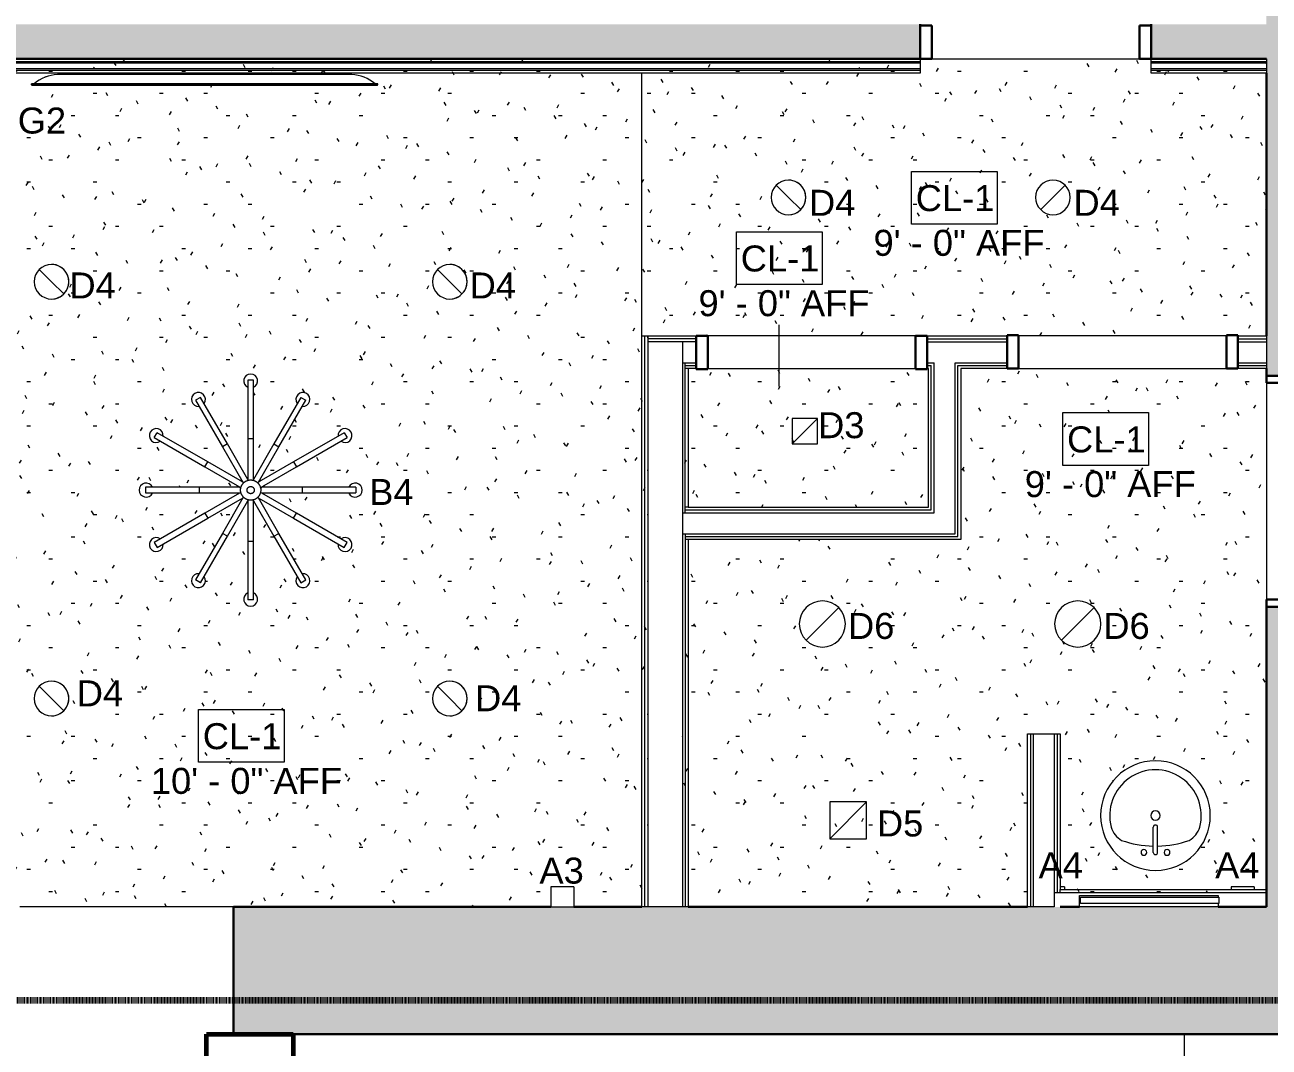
# Model space of a CAD drawing. Header units: inches. Extents: x -1176 to 1507, y -2527 to 978.
# Drawn here: x -987.2 to -771.6, y -1286.5 to -1109.4 of the extents above; entities that cross this region are included whole.
import ezdxf

# ---------------------------------------------------------------- set-up
doc = ezdxf.new("R2010")
doc.units = ezdxf.units.IN
doc.header["$MEASUREMENT"] = 0
doc.linetypes.add('Dash', pattern=[0.25, 0.125, -0.125])
for name, color, linetype, lineweight in [('A-ANNO-MATC', 214, 'Dash', 140), ('A-CLNG', 13, 'Continuous', 18), ('A-CLNG-IDEN', 151, 'Continuous', 9), ('A-CLNG-PATT', 13, 'Continuous', 18), ('A-DOOR', 31, 'Continuous', 18), ('A-DOOR-FRAM', 31, 'Continuous', 30), ('A-GLAZ', 151, 'Continuous', 18), ('A-ROOF', 132, 'Continuous', 18), ('A-WALL', 113, 'Continuous', 18), ('A-WALL-PATT', 111, 'Continuous', 18), ('E-LITE-EQPM', 33, 'Continuous', 9), ('E-LITE-EQPM-IDEN', 33, 'Continuous', 9), ('I-WALL', 2, 'Continuous', 18), ('P-SANR-FIXT', 6, 'Continuous', 9), ('Q-SPCQ', 91, 'Continuous', 9)]:
    doc.layers.add(name, color=color, linetype=linetype, lineweight=lineweight)
doc.styles.add('Arial', font='arial.ttf', dxfattribs={"height": 4.5})
doc.styles.add('Swis721 Lt BT', font='swissl.ttf', dxfattribs={"height": 4.5})
pattern_1 = [(0, (0, 0), (15.36, 3.84), [0.634, -10.886, 0.634, -10.886, -61.44]), (0, (0, 0), (15.36, 3.84), [-23.04, 0.634, -22.406, 0.634, -10.886, -26.88]), (0, (0, 0), (15.36, 3.84), [-57.6, 0.634, -7.046, 0.634, -18.566]), (120, (5.76, 1.92), (-11.005538, 11.38215), [0.634, -10.886, 0.634, -10.886, -61.44]), (120, (5.76, 1.92), (-11.005538, 11.38215), [-23.04, 0.634, -22.406, 0.634, -10.886, -26.88]), (120, (5.76, 1.92), (-11.005538, 11.38215), [-57.6, 0.634, -7.046, 0.634, -18.566]), (240, (7.68, 9.6), (-4.354462, -15.22215), [0.634, -10.886, 0.634, -10.886, -61.44]), (240, (7.68, 9.6), (-4.354462, -15.22215), [-23.04, 0.634, -22.406, 0.634, -10.886, -26.88]), (240, (7.68, 9.6), (-4.354462, -15.22215), [-57.6, 0.634, -7.046, 0.634, -18.566])]

# ---------------------------------------------------------------- blocks, each defined once
blk = doc.blocks.new('Double Hung - balcony windows 3_ 4_-6827316-2nd Floor RCP')
at = {"layer": 'A-GLAZ', "color": 8, "lineweight": 30}
for p, q in [((-20, 9), (-19.25, 9)), ((-19.25, 4.75), (-19.25, 9)), ((19.25, 4.75), (19.25, 9)), ((20, 9), (19.25, 9)), ((-19.25, 6.5), (-19.25, 4.75)), ((-19.25, 6.5), (-17.5, 6.5)), ((-17.5, 6.5), (-17.5, 4.75)), ((17.5, 6.5), (17.5, 4.75)), ((19.25, 6.5), (17.5, 6.5)), ((19.25, 6.5), (19.25, 4.75)), ((-19.25, 4.75), (-17.5, 4.75)), ((-19.25, 4.75), (-18.75, 4.75)), ((-18.75, -9), (-18.75, 4.75)), ((-17.5, 5.625), (17.5, 5.625)), ((19.25, 4.75), (17.5, 4.75)), ((18.75, 4.75), (19.25, 4.75)), ((18.75, 4.75), (18.75, -9)), ((-18.75, -9), (-20, -9)), ((18.75, -9), (20, -9))]:
    blk.add_line(p, q, dxfattribs=at)
blk = doc.blocks.new('Single Flush - D2 3_ X 8_-8252885-2nd Floor RCP')
at = {"layer": 'A-DOOR-FRAM'}
for p, q in [((-20, 2.9375), (-20, -2.8125)), ((-20, 2.9375), (-18, 2.9375)), ((-18, 2.9375), (-18, -2.8125)), ((18.000004, 2.9375), (18.000004, -2.8125)), ((18.000004, 2.9375), (20.000004, 2.9375)), ((20.000004, 2.9375), (20.000004, -2.8125)), ((-20, -2.8125), (-18, -2.8125)), ((18.000004, -2.8125), (20.000004, -2.8125))]:
    blk.add_line(p, q, dxfattribs=at)
blk = doc.blocks.new('Sink Vanity-Round - 19_ x 19_-6996918-2nd Floor RCP')
at = {"layer": 'P-SANR-FIXT'}
for p, q in [((3.43, -9.73), (3.43, -5.36)), ((4.18, -9.73), (4.18, -5.36))]:
    blk.add_line(p, q, dxfattribs=at)
for centre, radius, start, end in [((3.81, -3.35), 9.5, 90, 270), ((3.81, -3.35), 7.93, 345.3071, 194.6929), ((3.81, -3.35), 9.5, 270, 90), ((3.81, -3.35), 0.812, 0, 180), ((3.81, -3.35), 0.812, 180, 0), ((0.05, -4.11), 4.12, 197.8096, 239.2073), ((3.81, -5.36), 0.375, 0, 180), ((7.56, -4.11), 4.12, 300.7927, 342.1904), ((3.81, 9.17), 17.81, 250.7914, 268.7933), ((3.81, 9.17), 17.81, 271.2067, 289.2086), ((1.81, -9.73), 0.5, 0, 180), ((1.81, -9.73), 0.5, 180, 0), ((3.81, -9.73), 0.375, 180, 0), ((5.81, -9.73), 0.5, 0, 180), ((5.81, -9.73), 0.5, 180, 0)]:
    blk.add_arc(centre, radius, start, end, dxfattribs=at)
blk = doc.blocks.new('Single Flush - D2 3_ X 8_-8249763-2nd Floor RCP')
at = {"layer": 'A-DOOR-FRAM'}
for p, q in [((-20, 2.75), (-20, -3)), ((-20, 2.75), (-18, 2.75)), ((-18, 2.75), (-18, -3)), ((18.000004, 2.75), (18.000004, -3)), ((18.000004, 2.75), (20.000004, 2.75)), ((20.000004, 2.75), (20.000004, -3)), ((-20, -3), (-18, -3)), ((18.000004, -3), (20.000004, -3))]:
    blk.add_line(p, q, dxfattribs=at)
blk = doc.blocks.new('A-Flat_Screen_TV - OLED 65B6P 65_-7076475-2nd Floor RCP')
at = {"layer": 'Q-SPCQ'}
for p, q in [((29.94, 0.06), (-29.94, 0.06)), ((-29.94, 0.06), (-29.94, 0)), ((29.94, 0.06), (29.94, 0)), ((30, 0), (-30, 0)), ((-30, 0), (-30, -0.19)), ((-30, -0.19), (-29.94, -0.19)), ((-29.94, -0.19), (-29.56, -0.19)), ((-29.56, -0.19), (29.56, -0.19)), ((-25.5, -1.81), (25.5, -1.81)), ((29.56, -0.19), (29.94, -0.19)), ((29.94, -0.19), (30, -0.19)), ((30, 0), (30, -0.19))]:
    blk.add_line(p, q, dxfattribs=at)
for centre, start, end in [((-24.9, 5.58), 231.0344, 265.3628), ((24.9, 5.58), 274.6372, 308.9656)]:
    blk.add_arc(centre, 7.41, start, end, dxfattribs=at)
blk = doc.blocks.new('Iron_Chandelier_2145 - Iron_Chandelier_2145-6205901-2nd Floor RCP')
at = {"layer": 'E-LITE-EQPM'}
for p, q in [((-0.5, 19.02), (-0.5, 8.88)), ((0.5, 19.02), (-0.5, 19.02)), ((0.5, 8.88), (0.5, 19.02)), ((-8.69, 16.05), (-9.56, 15.55)), ((-9.56, 15.55), (-4.9, 7.49)), ((-4.04, 7.99), (-8.69, 16.05)), ((8.69, 16.05), (4.04, 7.99)), ((4.9, 7.49), (9.56, 15.55)), ((8.69, 16.05), (9.56, 15.55)), ((-16.72, 9.08), (-16.22, 9.94)), ((-16.72, 9.08), (-7.94, 4)), ((-7.44, 4.87), (-16.22, 9.94)), ((-0.5, 8.88), (-0.5, 2.41)), ((0.5, 8.88), (-0.5, 8.88)), ((0.5, 2.41), (0.5, 8.88)), ((16.22, 9.94), (7.44, 4.87)), ((7.94, 4), (16.72, 9.08)), ((16.22, 9.94), (16.72, 9.08)), ((-4.04, 7.99), (-4.9, 7.49)), ((-4.9, 7.49), (-1.36, 1.36)), ((-0.5, 1.86), (-4.04, 7.99)), ((4.04, 7.99), (0.5, 1.86)), ((1.36, 1.36), (4.9, 7.49)), ((4.04, 7.99), (4.9, 7.49)), ((-7.94, 4), (-7.44, 4.87)), ((-1.84, 1.64), (-7.44, 4.87)), ((7.44, 4.87), (1.84, 1.64)), ((7.44, 4.87), (7.94, 4)), ((-7.94, 4), (-2.34, 0.77)), ((-0.5, 2.41), (-0.5, 1.66)), ((0.5, 1.67), (0.5, 2.41)), ((2.34, 0.77), (7.94, 4)), ((-8.94, 0.5), (-18.25, 0.5)), ((-18.25, 0.5), (-18.25, -0.5)), ((-1.86, 0.5), (-8.94, 0.5)), ((-8.94, 0.5), (-8.94, -0.5)), ((-2.34, 0.77), (-1.69, 0.4)), ((-1.2, 1.27), (-1.84, 1.64)), ((1.84, 1.64), (1.19, 1.26)), ((1.69, 0.4), (2.34, 0.77)), ((8.94, 0.5), (1.86, 0.5)), ((18.25, 0.5), (8.94, 0.5)), ((8.94, 0.5), (8.94, -0.5)), ((18.25, 0.5), (18.25, -0.5)), ((-18.25, -0.5), (-8.94, -0.5)), ((-8.94, -0.5), (-1.86, -0.5)), ((-2.34, -0.77), (-7.94, -4)), ((-7.44, -4.87), (-1.84, -1.64)), ((-1.36, -1.36), (-4.9, -7.49)), ((-4.04, -7.99), (-0.5, -1.86)), ((-1.69, -0.4), (-2.34, -0.77)), ((-1.84, -1.64), (-1.19, -1.26)), ((-0.5, -1.67), (-0.5, -2.41)), ((0.5, -2.41), (0.5, -1.66)), ((0.5, -1.86), (4.04, -7.99)), ((1.2, -1.27), (1.84, -1.64)), ((4.9, -7.49), (1.36, -1.36)), ((2.34, -0.77), (1.69, -0.4)), ((1.84, -1.64), (7.44, -4.87)), ((1.86, -0.5), (8.94, -0.5)), ((7.94, -4), (2.34, -0.77)), ((8.94, -0.5), (18.25, -0.5)), ((-7.94, -4), (-16.72, -9.08)), ((-7.94, -4), (-7.44, -4.87)), ((-0.5, -2.41), (-0.5, -8.88)), ((0.5, -8.88), (0.5, -2.41)), ((7.44, -4.87), (7.94, -4)), ((16.72, -9.08), (7.94, -4)), ((-16.22, -9.94), (-7.44, -4.87)), ((7.44, -4.87), (16.22, -9.94)), ((-4.9, -7.49), (-9.56, -15.55)), ((-8.69, -16.05), (-4.04, -7.99)), ((-4.04, -7.99), (-4.9, -7.49)), ((4.04, -7.99), (4.9, -7.49)), ((4.04, -7.99), (8.69, -16.05)), ((9.56, -15.55), (4.9, -7.49)), ((-16.72, -9.08), (-16.22, -9.94)), ((-0.5, -8.88), (-0.5, -19.02)), ((0.5, -8.88), (-0.5, -8.88)), ((0.5, -19.02), (0.5, -8.88)), ((16.22, -9.94), (16.72, -9.08)), ((-8.69, -16.05), (-9.56, -15.55)), ((8.69, -16.05), (9.56, -15.55)), ((0.5, -19.02), (-0.5, -19.02))]:
    blk.add_line(p, q, dxfattribs=at)
at = {"layer": 'E-LITE-EQPM', "flags": 128}
for points in [[(-1.75, 0), (-1.75, 0.07), (-1.75, 0.14), (-1.74, 0.21), (-1.73, 0.28), (-1.72, 0.35), (-1.7, 0.42), (-1.68, 0.48), (-1.66, 0.55), (-1.64, 0.62), (-1.61, 0.68), (-1.59, 0.75), (-1.56, 0.81), (-1.52, 0.87), (-1.49, 0.93), (-1.45, 0.99), (-1.41, 1.05), (-1.36, 1.1), (-1.32, 1.16), (-1.27, 1.21), (-1.22, 1.26), (-1.17, 1.31), (-1.12, 1.35), (-1.06, 1.39), (-1.01, 1.44), (-0.95, 1.48), (-0.89, 1.51), (-0.83, 1.55), (-0.76, 1.58), (-0.7, 1.61), (-0.64, 1.63), (-0.57, 1.66), (-0.5, 1.68), (-0.44, 1.7), (-0.37, 1.71), (-0.3, 1.73), (-0.23, 1.74), (-0.16, 1.75), (-0.09, 1.75), (-0.02, 1.75), (0.05, 1.75), (0.12, 1.75), (0.19, 1.74), (0.26, 1.73), (0.33, 1.72), (0.4, 1.71), (0.47, 1.69), (0.53, 1.67), (0.6, 1.65), (0.67, 1.62), (0.73, 1.59), (0.79, 1.56), (0.85, 1.53), (0.92, 1.5), (0.97, 1.46), (1.03, 1.42), (1.09, 1.38), (1.14, 1.33), (1.19, 1.28), (1.24, 1.23), (1.29, 1.18), (1.34, 1.13), (1.38, 1.08), (1.43, 1.02), (1.46, 0.96), (1.5, 0.9), (1.54, 0.84), (1.57, 0.78), (1.6, 0.72), (1.63, 0.65), (1.65, 0.59), (1.67, 0.52), (1.69, 0.45), (1.71, 0.39), (1.72, 0.32), (1.74, 0.25), (1.74, 0.18), (1.75, 0.11), (1.75, 0.04), (1.75, 0)], [(-0.63, 0), (-0.63, 0.03), (-0.63, 0.05), (-0.62, 0.08), (-0.62, 0.1), (-0.62, 0.12), (-0.61, 0.15), (-0.6, 0.17), (-0.6, 0.2), (-0.59, 0.22), (-0.58, 0.24), (-0.57, 0.27), (-0.56, 0.29), (-0.55, 0.31), (-0.53, 0.33), (-0.52, 0.35), (-0.5, 0.38), (-0.49, 0.39), (-0.47, 0.41), (-0.46, 0.43), (-0.44, 0.45), (-0.42, 0.47), (-0.4, 0.48), (-0.38, 0.5), (-0.36, 0.51), (-0.34, 0.53), (-0.32, 0.54), (-0.3, 0.55)], [(-0.3, 0.55), (-0.27, 0.57), (-0.25, 0.58), (-0.23, 0.59), (-0.2, 0.59), (-0.18, 0.6), (-0.16, 0.61), (-0.13, 0.61), (-0.11, 0.62), (-0.08, 0.62), (-0.06, 0.63), (-0.03, 0.63), (-0.01, 0.63), (0.02, 0.63), (0.04, 0.63), (0.07, 0.62), (0.09, 0.62), (0.12, 0.62), (0.14, 0.61), (0.17, 0.61), (0.19, 0.6), (0.21, 0.59), (0.24, 0.58), (0.26, 0.57), (0.28, 0.56), (0.31, 0.55), (0.33, 0.54), (0.35, 0.52), (0.37, 0.51), (0.39, 0.49), (0.41, 0.48), (0.43, 0.46), (0.45, 0.44), (0.46, 0.42), (0.48, 0.41), (0.5, 0.39), (0.51, 0.37), (0.52, 0.35), (0.54, 0.32), (0.55, 0.3), (0.56, 0.28), (0.57, 0.26), (0.58, 0.23), (0.59, 0.21), (0.6, 0.19), (0.61, 0.16), (0.61, 0.14), (0.62, 0.11), (0.62, 0.09), (0.62, 0.06), (0.63, 0.04), (0.63, 0.01), (0.63, 0)], [(1.75, 0), (1.75, -0.07), (1.75, -0.14), (1.74, -0.21), (1.73, -0.28), (1.72, -0.35), (1.7, -0.42), (1.68, -0.48), (1.66, -0.55), (1.64, -0.62), (1.61, -0.68), (1.59, -0.75), (1.56, -0.81), (1.52, -0.87), (1.49, -0.93), (1.45, -0.99), (1.41, -1.05), (1.36, -1.1), (1.32, -1.16), (1.27, -1.21), (1.22, -1.26), (1.17, -1.31), (1.12, -1.35), (1.06, -1.39), (1.01, -1.44), (0.95, -1.48), (0.89, -1.51), (0.83, -1.55), (0.76, -1.58), (0.7, -1.61), (0.64, -1.63), (0.57, -1.66), (0.5, -1.68), (0.44, -1.7), (0.37, -1.71), (0.3, -1.73), (0.23, -1.74), (0.16, -1.75), (0.09, -1.75), (0.02, -1.75), (-0.05, -1.75), (-0.12, -1.75), (-0.19, -1.74), (-0.26, -1.73), (-0.33, -1.72), (-0.4, -1.71), (-0.47, -1.69), (-0.53, -1.67), (-0.6, -1.65), (-0.67, -1.62), (-0.73, -1.59), (-0.79, -1.56), (-0.85, -1.53), (-0.92, -1.5), (-0.97, -1.46), (-1.03, -1.42), (-1.09, -1.38), (-1.14, -1.33), (-1.19, -1.28), (-1.24, -1.23), (-1.29, -1.18), (-1.34, -1.13), (-1.38, -1.08), (-1.43, -1.02), (-1.46, -0.96), (-1.5, -0.9), (-1.54, -0.84), (-1.57, -0.78), (-1.6, -0.72), (-1.63, -0.65), (-1.65, -0.59), (-1.67, -0.52), (-1.69, -0.45), (-1.71, -0.39), (-1.72, -0.32), (-1.74, -0.25), (-1.74, -0.18), (-1.75, -0.11), (-1.75, -0.04), (-1.75, 0)], [(0.63, 0), (0.63, -0.03), (0.63, -0.05), (0.62, -0.08), (0.62, -0.1), (0.62, -0.12), (0.61, -0.15), (0.6, -0.17), (0.6, -0.2), (0.59, -0.22), (0.58, -0.24), (0.57, -0.27), (0.56, -0.29), (0.55, -0.31), (0.53, -0.33), (0.52, -0.35), (0.5, -0.38), (0.49, -0.39), (0.47, -0.41), (0.46, -0.43), (0.44, -0.45), (0.42, -0.47), (0.4, -0.48), (0.38, -0.5), (0.36, -0.51), (0.34, -0.53), (0.32, -0.54), (0.3, -0.55), (0.27, -0.57), (0.25, -0.58), (0.23, -0.59), (0.2, -0.59), (0.18, -0.6), (0.16, -0.61), (0.13, -0.61), (0.11, -0.62), (0.08, -0.62), (0.06, -0.63), (0.03, -0.63), (0.01, -0.63), (-0.02, -0.63), (-0.04, -0.63), (-0.07, -0.62), (-0.09, -0.62), (-0.12, -0.62), (-0.14, -0.61), (-0.17, -0.61), (-0.19, -0.6), (-0.21, -0.59), (-0.24, -0.58), (-0.26, -0.57), (-0.28, -0.56), (-0.31, -0.55), (-0.33, -0.54), (-0.35, -0.52), (-0.37, -0.51), (-0.39, -0.49), (-0.41, -0.48), (-0.43, -0.46), (-0.45, -0.44), (-0.46, -0.42), (-0.48, -0.41), (-0.5, -0.39), (-0.51, -0.37), (-0.52, -0.35), (-0.54, -0.32), (-0.55, -0.3), (-0.56, -0.28), (-0.57, -0.26), (-0.58, -0.23), (-0.59, -0.21), (-0.6, -0.19), (-0.61, -0.16), (-0.61, -0.14), (-0.62, -0.11), (-0.62, -0.09), (-0.62, -0.06), (-0.63, -0.04), (-0.63, -0.01), (-0.63, 0)]]:
    blk.add_lwpolyline(points, dxfattribs=at)
at = {"layer": 'E-LITE-EQPM'}
for centre, start, end in [((0, 18.89), 90, 244.637), ((0, 18.89), 295.363, 90), ((-9.06, 15.7), 120, 274.637), ((-9.06, 15.7), 325.363, 120), ((9.06, 15.7), 60, 214.637), ((9.06, 15.7), 265.363, 60), ((-16.36, 9.44), 150, 304.637), ((-16.36, 9.44), 355.363, 150), ((16.36, 9.44), 30, 184.637), ((16.36, 9.44), 235.363, 30), ((-18.12, 0), 25.363, 180), ((-18.12, 0), 180, 334.637), ((18.12, 0), 0, 154.637), ((18.12, 0), 205.363, 0), ((-16.36, -9.44), 55.363, 210), ((16.36, -9.44), 330, 124.637), ((-16.36, -9.44), 210, 4.637), ((16.36, -9.44), 175.363, 330), ((-9.06, -15.7), 85.363, 240), ((-9.06, -15.7), 240, 34.637), ((9.06, -15.7), 145.363, 300), ((9.06, -15.7), 300, 94.637), ((0, -18.89), 115.363, 270), ((0, -18.89), 270, 64.637)]:
    blk.add_arc(centre, 1.21, start, end, dxfattribs=at)
blk = doc.blocks.new('Sconce Light - Sphere - Bedside Sconce-8114782-2nd Floor RCP')
at = {"layer": 'E-LITE-EQPM'}
for p, q in [((0, 14.5), (-2, 14.5)), ((-2, 14.5), (-2, 11)), ((2, 14.5), (0, 14.5)), ((2, 14.5), (2, 11)), ((-2, 11), (0, 11)), ((0, 11), (2, 11))]:
    blk.add_line(p, q, dxfattribs=at)
blk = doc.blocks.new('L-Recessed Circular - Downlight - 6_-7313291-2nd Floor RCP')
at = {"layer": 'E-LITE-EQPM'}
for q in [(-2.12, -2.12), (2.12, 2.12)]:
    blk.add_line((0, 0), q, dxfattribs=at)
for start, end in [(360, 180), (180, 360)]:
    blk.add_arc((0, 0), 3, start, end, dxfattribs=at)
blk = doc.blocks.new('L-Recessed Circular - Downlight - 8_-7245237-2nd Floor RCP')
at = {"layer": 'E-LITE-EQPM'}
for q in [(2.83, 2.83), (-2.83, -2.83)]:
    blk.add_line((0, 0), q, dxfattribs=at)
for start, end in [(360, 180), (180, 360)]:
    blk.add_arc((0, 0), 4, start, end, dxfattribs=at)
blk = doc.blocks.new('L-Recessed Square Downlight - 4_-4552743-2nd Floor RCP')
at = {"layer": 'E-LITE-EQPM'}
for p, q in [((-2.1875, -2.1875), (-2.1875, 2.1875)), ((-2.1875, 2.1875), (2.1875, 2.1875)), ((-2.1875, 2.1875), (2.1875, -2.1875)), ((2.1875, 2.1875), (2.1875, -2.1875)), ((2.1875, -2.1875), (-2.1875, -2.1875))]:
    blk.add_line(p, q, dxfattribs=at)
blk = doc.blocks.new('L-Recessed Square Downlight - 6_-4552745-2nd Floor RCP')
at = {"layer": 'E-LITE-EQPM'}
for p, q in [((-3.1875, -3.1875), (-3.1875, 3.1875)), ((-3.1875, 3.1875), (3.1875, 3.1875)), ((-3.1875, 3.1875), (3.1875, -3.1875)), ((3.1875, 3.1875), (3.1875, -3.1875)), ((3.1875, -3.1875), (-3.1875, -3.1875))]:
    blk.add_line(p, q, dxfattribs=at)
blk = doc.blocks.new('Sconce Light - Sphere - 60W - 120V-7960191-2nd Floor RCP')
at = {"layer": 'E-LITE-EQPM'}
for q in [(1.23, 14.5), (2, 14)]:
    blk.add_line((2, 14.5), q, dxfattribs=at)
blk = doc.blocks.new('Mirror84 - Mirror-8020230-2nd Floor RCP')
at = {"layer": 'Q-SPCQ'}
for p, q in [((-962.6, -1035.81), (-962.6, -1035.2)), ((-962.6, -1035.2), (-938.6, -1035.2)), ((-962.6, -1037.2), (-962.6, -1036.9)), ((-938.6, -1035.2), (-938.6, -1037.2)), ((-938.6, -1037.2), (-962.6, -1037.2))]:
    blk.add_line(p, q, dxfattribs=at)
blk = doc.blocks.new('Sconce Light - Sphere - 60W - 120V-V17-2nd Floor RCP')
at = {"layer": 'E-LITE-EQPM'}
for p, q in [((0, 14.5), (-2, 14.5)), ((-2, 14.5), (-2, 14)), ((2, 14.5), (0, 14.5)), ((2, 14.5), (2, 14))]:
    blk.add_line(p, q, dxfattribs=at)
blk = doc.blocks.new('Mirror91 - Mirror-8081747-2nd Floor RCP')
at = {"layer": 'Q-SPCQ'}
for p, q in [((-1008.25, -994.76), (-1008.25, -993.67)), ((-1008.25, -993.67), (-984.25, -993.67)), ((-984.25, -993.67), (-984.25, -994.76)), ((-984.25, -994.76), (-1008.25, -994.76))]:
    blk.add_line(p, q, dxfattribs=at)

msp = doc.modelspace()

# ---------------------------------------------------------------- hatches: boundary and pattern name
at = {"layer": 'A-CLNG-PATT'}
h = msp.add_hatch(dxfattribs=at)
h.set_pattern_fill('FP_2', color=256, style=0, pattern_type=2)
h.set_pattern_definition(pattern_1)
h.paths.add_polyline_path([(-879.25, -1163.3), (-772.04, -1163.3), (-772.04, -1117.8), (-792.04, -1117.8), (-792.04, -1115.3), (-832.04, -1115.3), (-832.04, -1117.8), (-880.25, -1117.8), (-880.25, -1163.3), (-879.75, -1163.3)], flags=0)
h.paths.add_polyline_path([(-854.87, -1142.3), (-855.65, -1142.2), (-856.37, -1141.9), (-856.99, -1141.42), (-857.47, -1140.8), (-857.77, -1140.08), (-857.87, -1139.3), (-857.77, -1138.52), (-857.47, -1137.8), (-856.99, -1137.18), (-856.37, -1136.7), (-855.65, -1136.4), (-854.87, -1136.3), (-854.1, -1136.4), (-853.32, -1136.75), (-852.75, -1137.18), (-852.27, -1137.8), (-851.97, -1138.52), (-851.87, -1139.3), (-851.97, -1140.08), (-852.27, -1140.8), (-852.75, -1141.42), (-853.37, -1141.9), (-854.1, -1142.2)], flags=0)
h.paths.add_polyline_path([(-809.04, -1142.3), (-809.82, -1142.2), (-810.54, -1141.9), (-811.16, -1141.42), (-811.64, -1140.8), (-811.94, -1140.08), (-812.04, -1139.3), (-811.94, -1138.52), (-811.64, -1137.8), (-811.16, -1137.18), (-810.54, -1136.7), (-809.82, -1136.4), (-809.04, -1136.3), (-808.27, -1136.4), (-807.54, -1136.7), (-806.92, -1137.18), (-806.45, -1137.8), (-806.15, -1138.52), (-806.04, -1139.3), (-806.15, -1140.08), (-806.45, -1140.8), (-806.92, -1141.42), (-807.54, -1141.9), (-808.27, -1142.2)], flags=0)
h = msp.add_hatch(dxfattribs=at)
h.set_pattern_fill('FP_2', color=256, style=0, pattern_type=2)
h.set_pattern_definition(pattern_1)
h.paths.add_polyline_path([(-1017.06, -1262.19), (-1003.56, -1262.19), (-1003.56, -1258.69), (-999.56, -1258.69), (-999.56, -1262.19), (-896.06, -1262.19), (-896.06, -1258.69), (-892.06, -1258.69), (-892.06, -1262.19), (-880.25, -1262.19), (-880.25, -1117.8), (-1017.06, -1117.8), (-1017.06, -1240.82)], flags=0)
h.paths.add_polyline_path([(-913.56, -1229.09), (-914.34, -1228.99), (-915.06, -1228.69), (-915.68, -1228.21), (-916.16, -1227.59), (-916.46, -1226.87), (-916.56, -1226.09), (-916.46, -1225.31), (-916.16, -1224.59), (-915.68, -1223.97), (-915.06, -1223.49), (-914.34, -1223.19), (-913.56, -1223.09), (-912.79, -1223.19), (-912.06, -1223.49), (-911.44, -1223.97), (-910.96, -1224.59), (-910.66, -1225.31), (-910.56, -1226.09), (-910.66, -1226.87), (-910.96, -1227.59), (-911.44, -1228.21), (-912.06, -1228.69), (-912.79, -1228.99)], flags=0)
h.paths.add_polyline_path([(-982.56, -1229.09), (-983.34, -1228.99), (-984.06, -1228.69), (-984.68, -1228.21), (-985.16, -1227.59), (-985.46, -1226.87), (-985.56, -1226.09), (-985.46, -1225.31), (-985.16, -1224.59), (-984.68, -1223.97), (-984.06, -1223.49), (-983.34, -1223.19), (-982.56, -1223.09), (-981.79, -1223.19), (-981.06, -1223.49), (-980.44, -1223.97), (-979.96, -1224.59), (-979.66, -1225.31), (-979.56, -1226.09), (-979.66, -1226.87), (-979.96, -1227.59), (-980.44, -1228.21), (-981.06, -1228.69), (-981.79, -1228.99)], flags=0)
h.paths.add_polyline_path([(-948.06, -1210.09), (-948.77, -1209.86), (-949.21, -1209.25), (-949.21, -1208.5), (-948.77, -1207.9), (-948.56, -1207.83), (-948.56, -1191.86), (-956.17, -1205.03), (-956.02, -1205.2), (-955.96, -1205.97), (-956.32, -1206.59), (-957, -1206.89), (-957.74, -1206.72), (-958.23, -1206.18), (-958.29, -1205.41), (-957.93, -1204.79), (-957.25, -1204.49), (-957.03, -1204.53), (-949.43, -1191.36), (-963.26, -1199.35), (-963.22, -1199.56), (-963.52, -1200.24), (-964.17, -1200.62), (-964.91, -1200.54), (-965.46, -1200.04), (-965.62, -1199.31), (-965.31, -1198.63), (-964.67, -1198.25), (-963.93, -1198.33), (-963.76, -1198.48), (-949.93, -1190.49), (-965.14, -1190.49), (-965.21, -1190.7), (-965.81, -1191.14), (-966.56, -1191.14), (-967.16, -1190.7), (-967.39, -1189.99), (-967.16, -1189.28), (-966.56, -1188.84), (-965.81, -1188.85), (-965.21, -1189.28), (-965.14, -1189.49), (-949.93, -1189.49), (-963.78, -1181.52), (-963.93, -1181.65), (-964.7, -1181.71), (-965.31, -1181.36), (-965.62, -1180.68), (-965.46, -1179.95), (-964.91, -1179.45), (-964.14, -1179.39), (-963.52, -1179.74), (-963.22, -1180.42), (-963.26, -1180.64), (-949.43, -1188.63), (-957.03, -1175.45), (-957.25, -1175.5), (-957.93, -1175.19), (-958.31, -1174.55), (-958.23, -1173.81), (-957.73, -1173.25), (-957, -1173.1), (-956.32, -1173.4), (-955.94, -1174.05), (-956.02, -1174.79), (-956.17, -1174.95), (-948.56, -1188.13), (-948.56, -1172.15), (-948.77, -1172.08), (-949.21, -1171.48), (-949.21, -1170.73), (-948.77, -1170.13), (-948.06, -1169.9), (-947.35, -1170.13), (-946.91, -1170.73), (-946.91, -1171.48), (-947.35, -1172.08), (-947.56, -1172.15), (-947.56, -1188.13), (-939.95, -1174.95), (-940.1, -1174.79), (-940.16, -1174.02), (-939.81, -1173.4), (-939.13, -1173.1), (-938.4, -1173.25), (-937.9, -1173.81), (-937.83, -1174.58), (-938.19, -1175.19), (-938.87, -1175.5), (-939.09, -1175.45), (-946.7, -1188.63), (-932.86, -1180.64), (-932.91, -1180.42), (-932.6, -1179.74), (-931.96, -1179.37), (-931.22, -1179.45), (-930.66, -1179.95), (-930.51, -1180.68), (-930.81, -1181.36), (-931.46, -1181.73), (-932.2, -1181.65), (-932.36, -1181.51), (-946.2, -1189.49), (-930.98, -1189.49), (-930.91, -1189.28), (-930.31, -1188.84), (-929.56, -1188.85), (-928.96, -1189.28), (-928.73, -1189.99), (-928.96, -1190.7), (-929.56, -1191.14), (-930.31, -1191.14), (-930.91, -1190.7), (-930.98, -1190.49), (-946.2, -1190.49), (-932.35, -1198.47), (-932.2, -1198.33), (-931.43, -1198.27), (-930.81, -1198.63), (-930.51, -1199.31), (-930.66, -1200.04), (-931.22, -1200.54), (-931.99, -1200.6), (-932.6, -1200.24), (-932.91, -1199.56), (-932.86, -1199.35), (-946.7, -1191.36), (-939.09, -1204.53), (-938.87, -1204.49), (-938.19, -1204.79), (-937.82, -1205.44), (-937.9, -1206.18), (-938.4, -1206.74), (-939.13, -1206.89), (-939.81, -1206.59), (-940.18, -1205.94), (-940.1, -1205.2), (-939.95, -1205.03), (-947.56, -1191.86), (-947.56, -1207.83), (-947.35, -1207.9), (-946.91, -1208.51), (-946.91, -1209.25), (-947.35, -1209.86), (-947.93, -1210.04)], flags=0)
h.paths.add_polyline_path([(-982.56, -1156.9), (-983.34, -1156.79), (-984.06, -1156.49), (-984.68, -1156.02), (-985.16, -1155.4), (-985.46, -1154.67), (-985.56, -1153.9), (-985.46, -1153.12), (-985.16, -1152.4), (-984.68, -1151.78), (-984.06, -1151.3), (-983.34, -1151), (-982.56, -1150.9), (-981.79, -1151), (-981.06, -1151.3), (-980.44, -1151.78), (-979.96, -1152.4), (-979.66, -1153.12), (-979.56, -1153.9), (-979.66, -1154.67), (-979.96, -1155.4), (-980.44, -1156.02), (-981.06, -1156.49), (-981.79, -1156.79)], flags=0)
h.paths.add_polyline_path([(-913.56, -1156.9), (-914.34, -1156.79), (-915.06, -1156.49), (-915.68, -1156.02), (-916.16, -1155.4), (-916.46, -1154.67), (-916.56, -1153.9), (-916.46, -1153.12), (-916.16, -1152.4), (-915.68, -1151.78), (-915.06, -1151.3), (-914.34, -1151), (-913.56, -1150.9), (-912.79, -1151), (-912.06, -1151.3), (-911.44, -1151.78), (-910.96, -1152.4), (-910.66, -1153.12), (-910.56, -1153.9), (-910.66, -1154.67), (-910.96, -1155.4), (-911.44, -1156.02), (-912.06, -1156.49), (-912.79, -1156.79)], flags=0)
h.paths.add_polyline_path([(-1000.57, -1130.44), (-1000.57, -1119.41), (-989.55, -1119.41), (-989.55, -1130.44), (-993.22, -1130.44)], flags=0)
h.paths.add_polyline_path([(-926.48, -1119.86), (-985.98, -1119.86), (-985.98, -1119.8), (-986.04, -1119.8), (-986.04, -1119.61), (-985.61, -1119.61), (-984.37, -1118.8), (-983, -1118.25), (-981.54, -1117.99), (-930.54, -1117.99), (-929.09, -1118.25), (-927.72, -1118.8), (-926.48, -1119.61), (-926.04, -1119.61), (-926.04, -1119.8), (-926.11, -1119.8), (-926.11, -1119.86)], flags=0)
h = msp.add_hatch(dxfattribs=at)
h.set_pattern_fill('FP_2', color=256, style=0, pattern_type=2)
h.set_pattern_definition(pattern_1)
h.paths.add_polyline_path([(-830.62, -1192.93), (-830.62, -1168.93), (-872.25, -1168.93), (-872.25, -1192.93), (-853.32, -1192.93)], flags=0)
h = msp.add_hatch(dxfattribs=at)
h.set_pattern_fill('FP_2', color=256, style=0, pattern_type=2)
h.set_pattern_definition(pattern_1)
h.paths.add_polyline_path([(-813.44, -1262.19), (-813.44, -1232.19), (-807.81, -1232.19), (-807.81, -1258.69), (-807.04, -1258.69), (-807.04, -1259.19), (-778.17, -1259.19), (-778.17, -1258.69), (-774.17, -1258.69), (-774.15, -1259.19), (-772.04, -1259.19), (-772.04, -1168.93), (-824.99, -1168.93), (-824.99, -1198.55), (-872.25, -1198.55), (-872.25, -1262.19), (-853.32, -1262.19)], flags=0)
h.paths.add_polyline_path([(-791.28, -1255.87), (-793.39, -1255.63), (-795.4, -1254.93), (-797.2, -1253.8), (-798.71, -1252.29), (-799.84, -1250.49), (-800.54, -1248.48), (-800.78, -1246.37), (-800.54, -1244.25), (-799.84, -1242.25), (-798.71, -1240.44), (-797.2, -1238.94), (-795.4, -1237.81), (-793.39, -1237.11), (-791.28, -1236.87), (-789.17, -1237.11), (-787.16, -1237.81), (-785.36, -1238.94), (-783.85, -1240.44), (-782.72, -1242.25), (-782.02, -1244.25), (-781.78, -1246.37), (-782.02, -1248.48), (-782.72, -1250.49), (-783.85, -1252.29), (-785.36, -1253.8), (-787.16, -1254.93), (-789.17, -1255.63)], flags=0)
h.paths.add_polyline_path([(-848.99, -1217.18), (-850.03, -1217.04), (-850.99, -1216.64), (-851.82, -1216), (-852.46, -1215.18), (-852.86, -1214.21), (-852.99, -1213.18), (-852.86, -1212.14), (-852.46, -1211.18), (-851.82, -1210.35), (-850.99, -1209.71), (-850.03, -1209.31), (-848.99, -1209.18), (-847.96, -1209.31), (-846.99, -1209.71), (-846.17, -1210.35), (-845.53, -1211.18), (-845.13, -1212.14), (-844.99, -1213.18), (-845.13, -1214.21), (-845.53, -1215.18), (-846.17, -1216), (-846.99, -1216.64), (-847.96, -1217.04)], flags=0)
h.paths.add_polyline_path([(-804.74, -1217.18), (-805.78, -1217.04), (-806.74, -1216.64), (-807.57, -1216), (-808.21, -1215.18), (-808.61, -1214.21), (-808.74, -1213.18), (-808.61, -1212.14), (-808.21, -1211.18), (-807.57, -1210.35), (-806.68, -1209.68), (-805.78, -1209.31), (-804.74, -1209.18), (-803.71, -1209.31), (-802.74, -1209.71), (-801.92, -1210.35), (-801.28, -1211.18), (-800.88, -1212.14), (-800.74, -1213.18), (-800.88, -1214.21), (-801.28, -1215.18), (-801.92, -1216), (-802.74, -1216.64), (-803.71, -1217.04)], flags=0)
at = {"layer": 'A-WALL-PATT', "lineweight": 9}
h = msp.add_hatch(color=7, dxfattribs=at)
h.paths.add_polyline_path([(-772.04, -1262.19), (-754.04, -1262.19), (-754.04, -1210.19), (-772.04, -1210.19), (-772.04, -1240.82)], flags=0)
h.paths.add_polyline_path([(-760.04, -1170.19), (-754.04, -1170.19), (-754.04, -1093.3), (-772.04, -1093.3), (-772.04, -1170.19)], flags=0)
h.paths.add_polyline_path([(-754.04, -1053.19), (-754.04, -1004.19), (-772.04, -1004.19), (-772.04, -1053.19), (-760.04, -1053.19)], flags=0)
h.paths.add_polyline_path([(-760.04, -962.19), (-754.04, -962.19), (-754.04, -860.19), (-772.04, -860.19), (-772.04, -962.19)], flags=0)
h.paths.add_polyline_path([(-772.04, -818.19), (-754.04, -818.19), (-754.04, -716.19), (-772.04, -716.19), (-772.04, -816.53)], flags=0)
h.paths.add_polyline_path([(-760.04, -674.19), (-754.04, -674.19), (-754.04, -572.19), (-772.04, -572.19), (-772.04, -674.19)], flags=0)
h.paths.add_polyline_path([(-760.04, -530.19), (-754.04, -530.19), (-754.04, -428.19), (-772.04, -428.19), (-772.04, -530.19)], flags=0)
h.paths.add_polyline_path([(-754.04, -386.19), (-754.04, -278.19), (-772.04, -278.19), (-772.04, -386.19), (-760.04, -386.19)], flags=0)
h.paths.add_polyline_path([(-760.04, -236.19), (-754.04, -236.19), (-754.04, -122.5), (-772.04, -122.5), (-772.04, -236.19)], flags=0)
h.paths.add_polyline_path([(-754.04, -80.5), (-754.04, 16.25), (-772.04, 16.25), (-772.03, -80.5), (-760.04, -80.5)], flags=0)
h = msp.add_hatch(color=7, dxfattribs=at)
h.paths.add_polyline_path([(-772.04, -1115.3), (-772.04, -1109.3), (-792.04, -1109.3), (-792.04, -1115.3)], flags=0)
h.paths.add_polyline_path([(-853.32, -1115.3), (-832.04, -1115.3), (-832.04, -1109.3), (-1017.06, -1109.3), (-1017.06, -1115.3), (-899.95, -1115.3)], flags=0)
h = msp.add_hatch(dxfattribs=at)
h.set_pattern_fill('FP_2', color=256, style=0, pattern_type=2)
h.set_pattern_definition(pattern_1)
h.paths.add_polyline_path([(-832.04, -1115.8), (-832.04, -1115.3), (-1017.06, -1115.3), (-1017.06, -1115.8), (-853.32, -1115.8)], flags=0)
h = msp.add_hatch(dxfattribs=at)
h.set_pattern_fill('FP_2', color=256, style=0, pattern_type=2)
h.set_pattern_definition(pattern_1)
h.paths.add_polyline_path([(-832.04, -1117.05), (-832.04, -1116.05), (-1017.06, -1116.05), (-1017.06, -1117.05), (-853.32, -1117.05)], flags=0)
h = msp.add_hatch(dxfattribs=at)
h.set_pattern_fill('FP_2', color=256, style=0, pattern_type=2)
h.set_pattern_definition(pattern_1)
h.paths.add_polyline_path([(-772.04, -1117.05), (-772.04, -1116.05), (-792.04, -1116.05), (-792.04, -1117.05)], flags=0)
h = msp.add_hatch(dxfattribs=at)
h.set_pattern_fill('FP_2', color=256, style=0, pattern_type=2)
h.set_pattern_definition(pattern_1)
h.paths.add_polyline_path([(-832.04, -1117.8), (-832.04, -1117.3), (-1017.06, -1117.3), (-1017.06, -1117.8), (-853.32, -1117.8)], flags=0)
h = msp.add_hatch(dxfattribs=at)
h.set_pattern_fill('FP_2', color=256, style=0, pattern_type=2)
h.set_pattern_definition(pattern_1)
h.paths.add_polyline_path([(-772.04, -1117.8), (-772.04, -1117.3), (-792.04, -1117.3), (-792.04, -1117.8)], flags=0)
h = msp.add_hatch(dxfattribs=at)
h.set_pattern_fill('FP_2', color=256, style=0, pattern_type=2)
h.set_pattern_definition(pattern_1)
h.paths.add_polyline_path([(-879.75, -1262.19), (-879.75, -1163.3), (-880.25, -1163.3), (-880.25, -1262.19)], flags=0)
h = msp.add_hatch(dxfattribs=at)
h.set_pattern_fill('FP_2', color=256, style=0, pattern_type=2)
h.set_pattern_definition(pattern_1)
h.paths.add_polyline_path([(-879.75, -1262.19), (-879.25, -1262.19), (-879.25, -1163.3), (-879.75, -1163.3), (-879.75, -1240.82)], flags=0)
h = msp.add_hatch(dxfattribs=at)
h.set_pattern_fill('FP_2', color=256, style=0, pattern_type=2)
h.set_pattern_definition(pattern_1)
h.paths.add_polyline_path([(-873.25, -1262.19), (-872.75, -1262.19), (-872.75, -1197.55), (-873.25, -1197.55), (-873.25, -1240.82)], flags=0)
h.paths.add_polyline_path([(-873.25, -1193.93), (-872.75, -1193.93), (-872.75, -1167.93), (-873.25, -1167.93), (-873.25, -1180.2)], flags=0)
h = msp.add_hatch(dxfattribs=at)
h.set_pattern_fill('FP_2', color=256, style=0, pattern_type=2)
h.set_pattern_definition(pattern_1)
h.paths.add_polyline_path([(-872.25, -1262.19), (-872.25, -1198.55), (-872.75, -1198.55), (-872.75, -1262.19)], flags=0)
h.paths.add_polyline_path([(-872.75, -1192.93), (-872.25, -1192.93), (-872.25, -1168.93), (-872.75, -1168.93), (-872.75, -1180.2)], flags=0)
h = msp.add_hatch(dxfattribs=at)
h.set_pattern_fill('FP_2', color=256, style=0, pattern_type=2)
h.set_pattern_definition(pattern_1)
h.paths.add_polyline_path([(-807.81, -1259.69), (-772.04, -1259.69), (-772.04, -1259.19), (-807.81, -1259.19)], flags=0)
msp.add_hatch(color=7, dxfattribs=at).paths.add_polyline_path([(-951.06, -1284.19), (-725.8, -1284.19), (-725.8, -1262.19), (-951.06, -1262.19), (-951.06, -1271.12)], flags=0)

# ---------------------------------------------------------------- linework, layer by layer
at = {"layer": 'A-ANNO-MATC'}
msp.add_line((-1061.04, -1278.34), (-515.04, -1278.34), dxfattribs=at)
at = {"layer": 'A-CLNG'}
for p, q in [((-832.04, -1115.3), (-792.04, -1115.3)), ((-880.25, -1163.3), (-880.25, -1117.8)), ((-830.84, -1163.3), (-870.84, -1163.3)), ((-776.98, -1163.3), (-816.98, -1163.3)), ((-870.84, -1168.93), (-830.84, -1168.93)), ((-816.98, -1168.93), (-776.98, -1168.93)), ((-772.04, -1170.19), (-772.04, -1210.19)), ((-951.06, -1262.19), (-988.06, -1262.19))]:
    msp.add_line(p, q, dxfattribs=at)
for centre, radius, start, end in [((-854.87, -1139.3), 3, 90, 270), ((-854.87, -1139.3), 3, 270, 90), ((-809.04, -1139.3), 3, 0, 180), ((-809.04, -1139.3), 3, 180, 0), ((-982.56, -1153.9), 3, 90, 270), ((-982.56, -1153.9), 3, 270, 90), ((-913.56, -1153.9), 3, 90, 270), ((-913.56, -1153.9), 3, 270, 90), ((-848.99, -1213.18), 4, 0, 180), ((-804.74, -1213.18), 4, 0, 180), ((-848.99, -1213.18), 4, 180, 0), ((-804.74, -1213.18), 4, 180, 0), ((-982.56, -1226.09), 3, 90, 270), ((-982.56, -1226.09), 3, 270, 90), ((-913.56, -1226.09), 3, 90, 270), ((-913.56, -1226.09), 3, 270, 90)]:
    msp.add_arc(centre, radius, start, end, dxfattribs=at)
at = {"layer": 'A-CLNG-IDEN'}
msp.add_line((-856.45, -1172.03), (-856.45, -1161.38), dxfattribs=at)
at = {"layer": 'A-CLNG-IDEN', "flags": 128}
for points in [[(-833.57, -1134.8), (-818.69, -1134.8), (-818.69, -1143.94), (-833.57, -1143.94)], [(-863.89, -1145.26), (-849.01, -1145.26), (-849.01, -1154.39), (-863.89, -1154.39)], [(-807.35, -1176.58), (-792.48, -1176.58), (-792.48, -1185.72), (-807.35, -1185.72)], [(-957.11, -1227.99), (-942.23, -1227.99), (-942.23, -1237.12), (-957.11, -1237.12)]]:
    msp.add_lwpolyline(points, close=True, dxfattribs=at)
at = {"layer": 'A-ROOF', "lineweight": 60}
for p, q in [((-955.72, -2526.84), (-955.72, -1284.19)), ((-955.72, -1284.19), (-940.72, -1284.19)), ((-940.72, -1284.19), (-940.72, -2526.84))]:
    msp.add_line(p, q, dxfattribs=at)
at = {"layer": 'A-ROOF'}
msp.add_line((-786.26, -1394.44), (-786.26, -1284.19), dxfattribs=at)
at = {"layer": 'A-WALL', "color": 8, "lineweight": 30}
for p, q in [((-832.04, -1109.3), (-832.04, -1115.3)), ((-792.04, -1115.3), (-792.04, -1109.3)), ((-832.04, -1115.3), (-1017.06, -1115.3)), ((-772.04, -1115.3), (-792.04, -1115.3)), ((-772.04, -1163.3), (-772.04, -1117.8)), ((-772.04, -1170.19), (-772.04, -1168.93)), ((-754.04, -1170.19), (-772.04, -1170.19)), ((-772.04, -1262.19), (-772.04, -1210.19)), ((-772.04, -1210.19), (-754.04, -1210.19)), ((-951.06, -1262.19), (-896.06, -1262.19)), ((-951.06, -1284.19), (-951.06, -1262.19)), ((-892.06, -1262.19), (-880.25, -1262.19)), ((-872.25, -1262.19), (-813.44, -1262.19)), ((-807.81, -1262.19), (-804.42, -1262.19)), ((-780.42, -1262.19), (-772.04, -1262.19)), ((-758.56, -1284.19), (-940.72, -1284.19))]:
    msp.add_line(p, q, dxfattribs=at)
at = {"layer": 'A-WALL'}
for p, q in [((-832.04, -1115.8), (-1017.06, -1115.8)), ((-832.04, -1116.05), (-1017.06, -1116.05)), ((-772.04, -1115.8), (-792.04, -1115.8)), ((-772.04, -1116.05), (-792.04, -1116.05)), ((-772.04, -1115.3), (-772.04, -1117.8)), ((-832.04, -1117.05), (-1017.06, -1117.05)), ((-832.04, -1117.3), (-1017.06, -1117.3)), ((-772.04, -1117.05), (-792.04, -1117.05)), ((-772.04, -1117.3), (-792.04, -1117.3)), ((-879.75, -1262.19), (-879.75, -1163.3)), ((-879.25, -1163.3), (-879.25, -1262.19)), ((-870.84, -1163.8), (-879.25, -1163.8)), ((-830.84, -1163.8), (-816.98, -1163.8)), ((-776.98, -1163.8), (-772.04, -1163.8)), ((-772.04, -1163.3), (-772.04, -1168.93)), ((-870.84, -1164.3), (-879.25, -1164.3)), ((-873.25, -1164.3), (-873.25, -1262.19)), ((-830.84, -1164.3), (-816.98, -1164.3)), ((-776.98, -1164.3), (-772.04, -1164.3)), ((-873.25, -1167.93), (-870.84, -1167.93)), ((-872.75, -1192.93), (-872.75, -1167.93)), ((-872.75, -1168.43), (-870.84, -1168.43)), ((-830.84, -1167.93), (-829.62, -1167.93)), ((-830.84, -1168.43), (-830.12, -1168.43)), ((-830.12, -1193.43), (-830.12, -1168.43)), ((-829.62, -1193.93), (-829.62, -1167.93)), ((-825.99, -1167.93), (-816.98, -1167.93)), ((-825.99, -1197.55), (-825.99, -1167.93)), ((-825.49, -1168.43), (-816.98, -1168.43)), ((-825.49, -1198.05), (-825.49, -1168.43)), ((-776.98, -1167.93), (-772.04, -1167.93)), ((-776.98, -1168.43), (-772.04, -1168.43)), ((-872.25, -1168.93), (-872.75, -1168.93)), ((-873.25, -1193.93), (-829.62, -1193.93)), ((-872.75, -1193.93), (-872.75, -1192.93)), ((-872.25, -1192.93), (-872.75, -1192.93)), ((-872.75, -1193.43), (-830.12, -1193.43)), ((-873.25, -1197.55), (-825.99, -1197.55)), ((-872.75, -1197.55), (-872.75, -1262.19)), ((-872.75, -1198.05), (-825.49, -1198.05)), ((-872.25, -1198.55), (-872.75, -1198.55)), ((-812.94, -1232.19), (-812.94, -1262.19)), ((-812.44, -1232.19), (-812.44, -1262.19)), ((-808.81, -1232.19), (-808.81, -1262.19)), ((-808.31, -1232.19), (-808.31, -1259.69)), ((-808.81, -1259.69), (-772.04, -1259.69)), ((-807.81, -1259.69), (-807.81, -1259.19)), ((-872.25, -1262.19), (-880.25, -1262.19)), ((-808.81, -1262.19), (-813.44, -1262.19))]:
    msp.add_line(p, q, dxfattribs=at)
at = {"layer": 'I-WALL'}
for p, q in [((-832.04, -1115.3), (-832.04, -1117.8)), ((-792.04, -1117.8), (-792.04, -1115.3)), ((-832.04, -1117.8), (-1017.06, -1117.8)), ((-772.04, -1117.8), (-792.04, -1117.8)), ((-880.25, -1262.19), (-880.25, -1163.3)), ((-880.25, -1163.3), (-870.84, -1163.3)), ((-870.84, -1163.3), (-870.84, -1168.93)), ((-830.84, -1168.93), (-830.84, -1163.3)), ((-830.84, -1163.3), (-816.98, -1163.3)), ((-816.98, -1163.3), (-816.98, -1168.93)), ((-776.98, -1168.93), (-776.98, -1163.3)), ((-776.98, -1163.3), (-772.04, -1163.3)), ((-872.25, -1168.93), (-872.25, -1192.93)), ((-870.84, -1168.93), (-872.25, -1168.93)), ((-830.62, -1168.93), (-830.84, -1168.93)), ((-830.62, -1192.93), (-830.62, -1168.93)), ((-816.98, -1168.93), (-824.99, -1168.93)), ((-824.99, -1168.93), (-824.99, -1198.55)), ((-772.04, -1168.93), (-776.98, -1168.93)), ((-872.25, -1192.93), (-830.62, -1192.93)), ((-872.25, -1198.55), (-872.25, -1262.19)), ((-824.99, -1198.55), (-872.25, -1198.55)), ((-813.44, -1262.19), (-813.44, -1232.19)), ((-813.44, -1232.19), (-807.81, -1232.19)), ((-807.81, -1232.19), (-807.81, -1259.19)), ((-807.81, -1259.19), (-772.04, -1259.19))]:
    msp.add_line(p, q, dxfattribs=at)

# ---------------------------------------------------------------- block references
at = {"layer": 'A-DOOR'}
for name, p in [('Single Flush - D2 3_ X 8_-8249763-2nd Floor RCP', (-812.04, -1112.3)), ('Single Flush - D2 3_ X 8_-8252885-2nd Floor RCP', (-796.98, -1166.11))]:
    msp.add_blockref(name, p, dxfattribs=at)
at = {"layer": 'A-DOOR', "rotation": 180}
msp.add_blockref('Single Flush - D2 3_ X 8_-8252885-2nd Floor RCP', (-850.84, -1166.11), dxfattribs=at)
at = {"layer": 'A-GLAZ', "rotation": 269.9999999999999}
msp.add_blockref('Double Hung - balcony windows 3_ 4_-6827316-2nd Floor RCP', (-763.04, -1190.19), dxfattribs=at)
at = {"layer": 'E-LITE-EQPM'}
for name, p in [('L-Recessed Circular - Downlight - 6_-7313291-2nd Floor RCP', (-809.04, -1139.3)), ('Iron_Chandelier_2145 - Iron_Chandelier_2145-6205901-2nd Floor RCP', (-948.06, -1189.99)), ('L-Recessed Circular - Downlight - 8_-7245237-2nd Floor RCP', (-848.99, -1213.18)), ('L-Recessed Circular - Downlight - 8_-7245237-2nd Floor RCP', (-804.74, -1213.18)), ('Sconce Light - Sphere - Bedside Sconce-8114782-2nd Floor RCP', (-894.06, -1273.19)), ('Sconce Light - Sphere - 60W - 120V-7960191-2nd Floor RCP', (-809.04, -1273.19)), ('Sconce Light - Sphere - 60W - 120V-V17-2nd Floor RCP', (-776.17, -1273.19))]:
    msp.add_blockref(name, p, dxfattribs=at)
at = {"layer": 'E-LITE-EQPM', "rotation": 270.0000000000002}
for p in [(-854.87, -1139.3), (-982.56, -1153.9), (-913.56, -1153.9), (-982.56, -1226.09), (-913.56, -1226.09)]:
    msp.add_blockref('L-Recessed Circular - Downlight - 6_-7313291-2nd Floor RCP', p, dxfattribs=at)
at = {"layer": 'E-LITE-EQPM', "extrusion": (0, 0, -1), "rotation": 180}
for name, p in [('L-Recessed Square Downlight - 4_-4552743-2nd Floor RCP', (852.03, -1179.78)), ('L-Recessed Square Downlight - 6_-4552745-2nd Floor RCP', (844.52, -1247.19))]:
    msp.add_blockref(name, p, dxfattribs=at)
at = {"layer": 'P-SANR-FIXT'}
msp.add_blockref('Sink Vanity-Round - 19_ x 19_-6996918-2nd Floor RCP', (-795.08, -1243.01), dxfattribs=at)
at = {"layer": 'Q-SPCQ', "rotation": 180}
for name, p in [('A-Flat_Screen_TV - OLED 65B6P 65_-7076475-2nd Floor RCP', (-956.04, -1119.8)), ('Mirror84 - Mirror-8020230-2nd Floor RCP', (-1743.01, -2297.38)), ('Mirror91 - Mirror-8081747-2nd Floor RCP', (-1788.53, -2255.24))]:
    msp.add_blockref(name, p, dxfattribs=at)

# ---------------------------------------------------------------- texts
at = {"layer": 'A-CLNG-IDEN', "char_height": 4.5, "attachment_point": 1, "style": 'Swis721 Lt BT'}
for s, insert, width in [('CL-1', (-832.82, -1137.18), 16.059), ('9\' - 0" AFF', (-840.13, -1144.92), 33.7845), ('CL-1', (-863.14, -1147.63), 16.059), ('9\' - 0" AFF', (-870.46, -1155.37), 33.7845), ('CL-1', (-806.6, -1178.96), 16.059), ('9\' - 0" AFF', (-813.92, -1186.7), 33.7845), ('CL-1', (-956.36, -1230.36), 16.059), ('10\' - 0" AFF', (-965.36, -1238.1), 37.875)]:
    msp.add_mtext(s, dxfattribs=dict(at, insert=insert, width=width))
at = {"layer": 'E-LITE-EQPM-IDEN', "char_height": 4.5, "attachment_point": 1, "style": 'Arial'}
for s, insert, width in [('G2', (-988.42, -1123.74), 10.302), ('D4', (-851.3, -1137.99), 9.8475), ('D4', (-805.48, -1137.99), 9.8475), ('D4', (-979.46, -1152.3), 9.8475), ('D4', (-910.12, -1152.3), 9.8475), ('D3', (-849.73, -1176.5), 9.8475), ('B4', (-927.52, -1188.07), 9.393), ('D6', (-844.55, -1211.27), 9.8475), ('D6', (-800.3, -1211.27), 9.8475), ('D4', (-978.19, -1222.94), 9.8475), ('D4', (-909.17, -1223.79), 9.8475), ('D5', (-839.54, -1245.48), 9.8475), ('A3', (-898.02, -1253.64), 9.393), ('A4', (-811.53, -1252.74), 9.393), ('A4', (-780.93, -1252.74), 9.393)]:
    msp.add_mtext(s, dxfattribs=dict(at, insert=insert, width=width))

doc.saveas('drawing.dxf')
